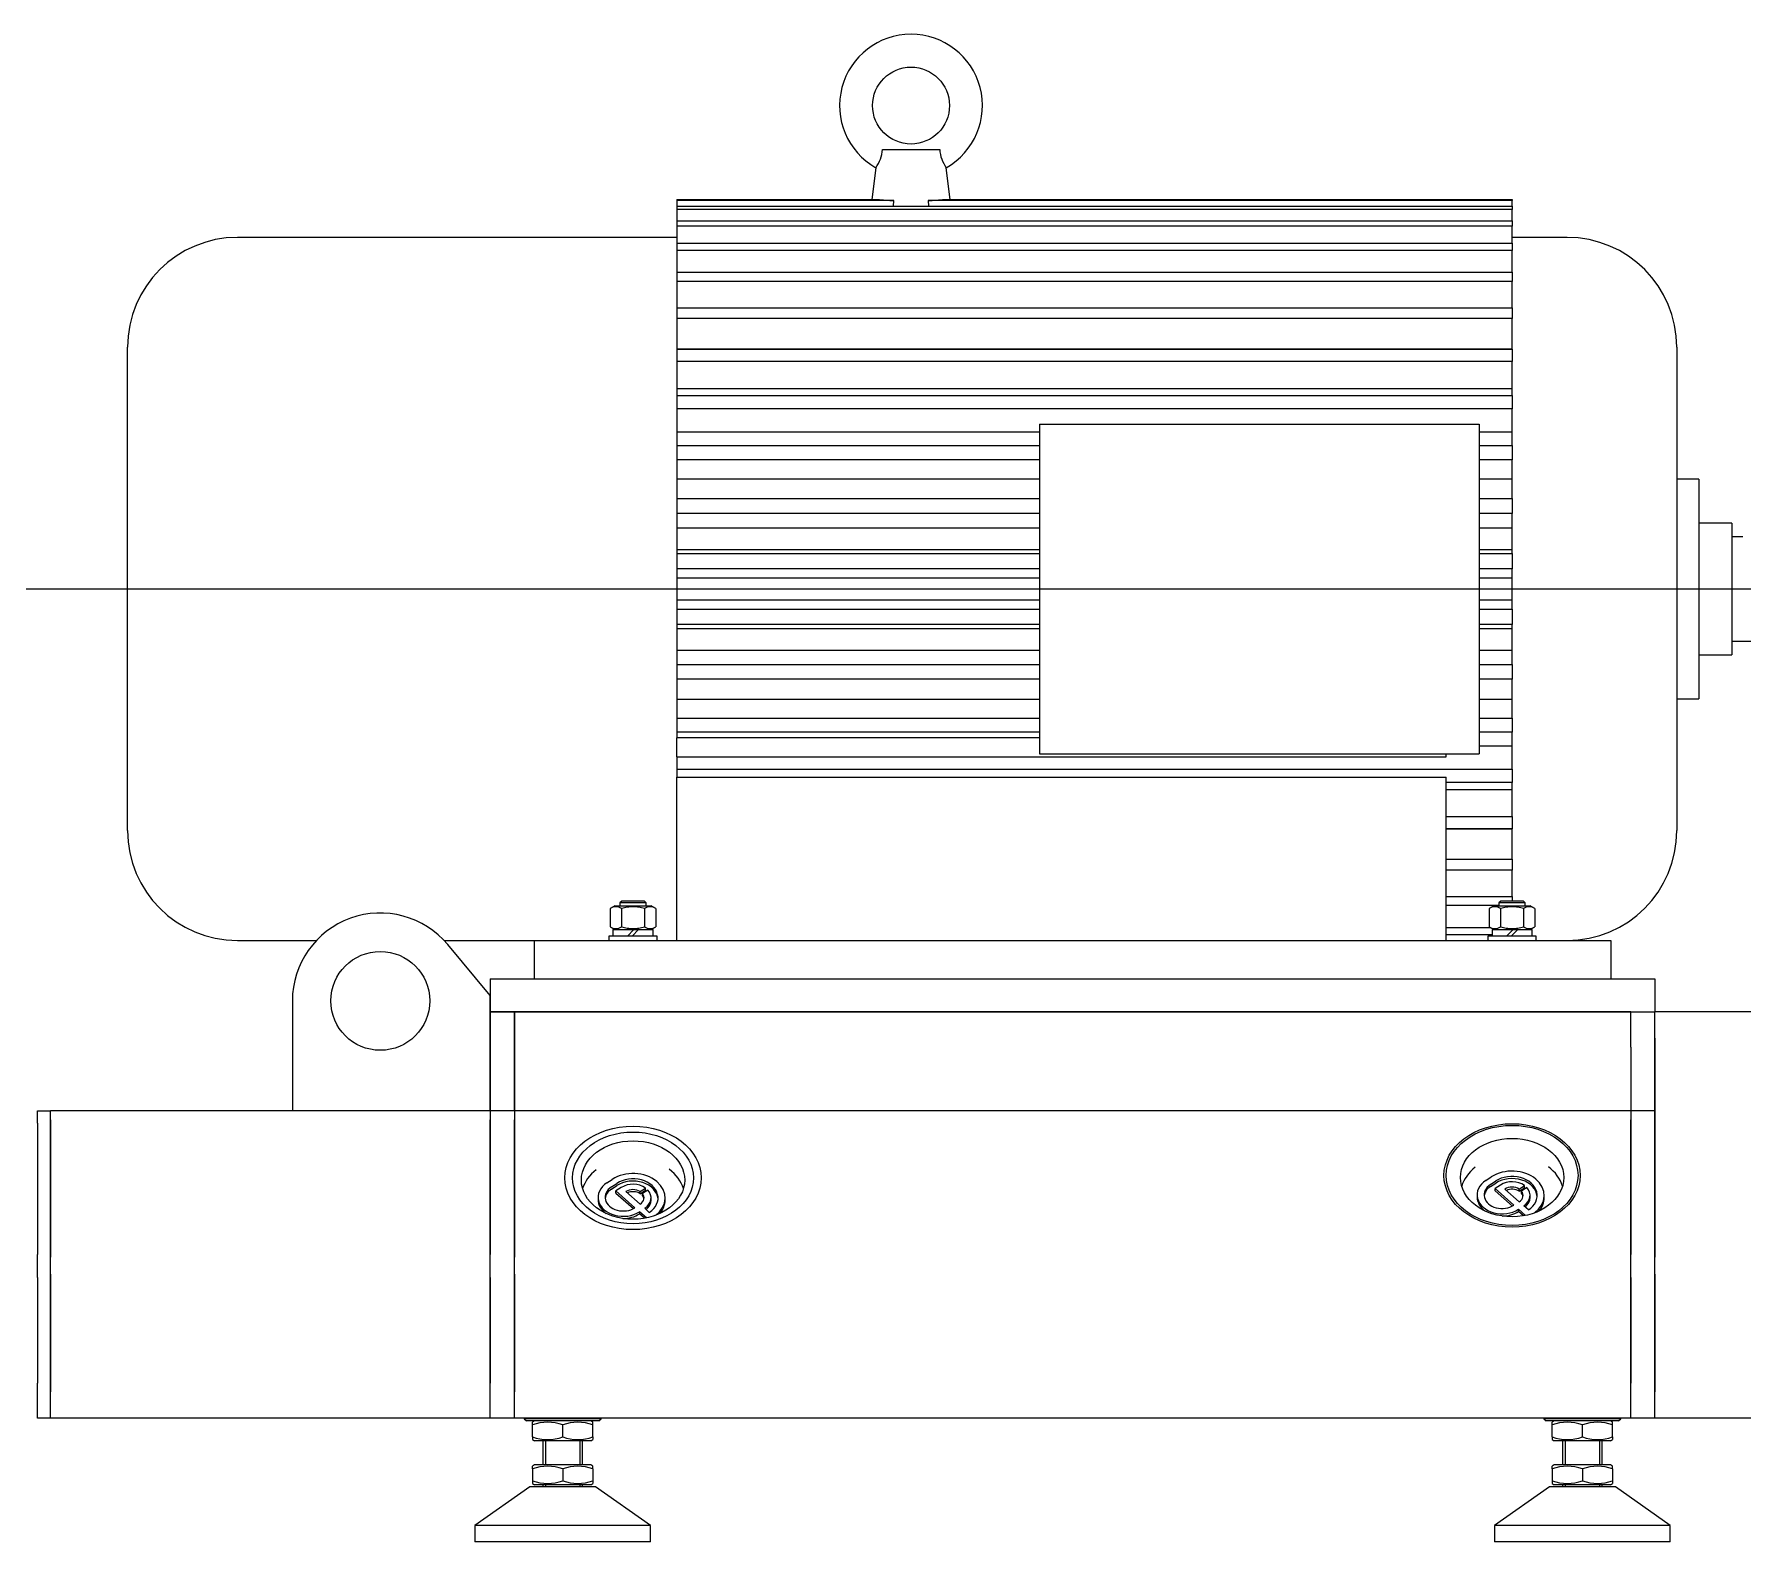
# Model space of a CAD drawing. Extents: x -681219 to -550379, y -242630 to -158199.
# Drawn here: x -627485 to -625469, y -179566 to -177787 of the extents above; entities that cross this region are included whole.
import ezdxf
from ezdxf.lldxf.tags import DXFTag

# ---------------------------------------------------------------- set-up
doc = ezdxf.new("R2010")
doc.units = 0
doc.header["$LTSCALE"] = 1000
for name, color, linetype in [('$TD_AUDIT_GENERATED_(17ED)', 7, 'CONTINUOUS'), ('24_GB93', 7, 'CONTINUOUS'), ('24_GB97.1', 7, 'CONTINUOUS'), ('DV1_默认层', 7, 'CONTINUOUS'), ('M24_GB6170', 7, 'CONTINUOUS'), ('M24×100_GB5782', 7, 'CONTINUOUS'), ('M36_GB6172.1', 7, 'CONTINUOUS'), ('MY150_0502', 7, 'CONTINUOUS'), ('MY150_0503', 7, 'CONTINUOUS'), ('MY150_050401', 7, 'CONTINUOUS'), ('SSJP146_0501', 7, 'CONTINUOUS'), ('Y355L-4-315', 7, 'CONTINUOUS'), ('后端底座侧板2', 7, 'CONTINUOUS'), ('后端底座外壳', 7, 'CONTINUOUS'), ('后端底座外壳2', 7, 'CONTINUOUS'), ('后端底座端板', 7, 'CONTINUOUS'), ('后端底座端板2', 7, 'CONTINUOUS'), ('后端底座端板3', 7, 'CONTINUOUS'), ('电机支撑顶板', 7, 'CONTINUOUS')]:
    doc.layers.add(name, color=color, linetype=linetype)
tags = doc.linetypes.add('CENTER2', pattern=[28.575, 19.05, -3.175, 3.175, -3.175]).pattern_tags.tags
tags[10:11] = [DXFTag(74, 4), DXFTag(75, 0), DXFTag(340, '0'), DXFTag(46, 0.0), DXFTag(50, 0.0), DXFTag(44, 0.0), DXFTag(45, 0.0)]
tags[8:9] = [DXFTag(74, 4), DXFTag(75, 0), DXFTag(340, '0'), DXFTag(46, 0.0), DXFTag(50, 0.0), DXFTag(44, 0.0), DXFTag(45, 0.0)]
tags[6:7] = [DXFTag(74, 4), DXFTag(75, 0), DXFTag(340, '0'), DXFTag(46, 0.0), DXFTag(50, 0.0), DXFTag(44, 0.0), DXFTag(45, 0.0)]
tags[4:5] = [DXFTag(74, 4), DXFTag(75, 0), DXFTag(340, '0'), DXFTag(46, 0.0), DXFTag(50, 0.0), DXFTag(44, 0.0), DXFTag(45, 0.0)]

msp = doc.modelspace()

# ---------------------------------------------------------------- linework, layer by layer
at = {"layer": '$TD_AUDIT_GENERATED_(17ED)', "color": 7, "linetype": 'Continuous'}
for p, q in [((-626900.1945, -179501.3251), (-626964.9945, -179546.6851)), ((-626822.4345, -179501.3251), (-626900.1945, -179501.3251)), ((-626757.6345, -179546.6851), (-626822.4345, -179501.3251)), ((-625697.5065, -179501.3251), (-625762.3065, -179546.6851)), ((-625619.7465, -179501.3251), (-625697.5065, -179501.3251)), ((-625554.9465, -179546.6851), (-625619.7465, -179501.3251)), ((-626757.6345, -179546.6851), (-626964.9945, -179546.6851)), ((-626964.9945, -179546.6851), (-626964.9945, -179566.1251)), ((-626757.6345, -179566.1251), (-626757.6345, -179546.6851)), ((-625554.9465, -179546.6851), (-625762.3065, -179546.6851)), ((-625762.3065, -179546.6851), (-625762.3065, -179566.1251)), ((-625554.9465, -179566.1251), (-625554.9465, -179546.6851)), ((-626757.6345, -179566.1251), (-626964.9945, -179566.1251)), ((-625554.9465, -179566.1251), (-625762.3065, -179566.1251))]:
    msp.add_line(p, q, dxfattribs=at)
at = {"layer": '24_GB93', "color": 7, "linetype": 'Continuous'}
for p, q in [((-626802.0225, -178843.6964), (-626777.2317, -178843.6964)), ((-626802.0225, -178843.6964), (-626802.0225, -178851.4724)), ((-626785.0077, -178851.4724), (-626777.2317, -178843.6964)), ((-626771.7332, -178843.6964), (-626779.5092, -178851.4724)), ((-626771.7332, -178843.6964), (-626754.7185, -178843.6964)), ((-626754.7185, -178851.4724), (-626754.7185, -178843.6964)), ((-625765.2225, -178843.6964), (-625740.4317, -178843.6964)), ((-625765.2225, -178843.6964), (-625765.2225, -178851.4724)), ((-625748.2077, -178851.4724), (-625740.4317, -178843.6964)), ((-625734.9332, -178843.6964), (-625742.7092, -178851.4724)), ((-625734.9332, -178843.6964), (-625717.9185, -178843.6964)), ((-625717.9185, -178851.4724), (-625717.9185, -178843.6964))]:
    msp.add_line(p, q, dxfattribs=at)
at = {"layer": '24_GB97.1', "color": 7, "linetype": 'Continuous'}
for p, q in [((-626749.8585, -178851.4724), (-626806.8825, -178851.4724)), ((-626806.8825, -178851.4724), (-626806.8825, -178856.6564)), ((-626749.8585, -178856.6564), (-626749.8585, -178851.4724)), ((-625713.0585, -178851.4724), (-625770.0825, -178851.4724)), ((-625770.0825, -178851.4724), (-625770.0825, -178856.6564)), ((-625713.0585, -178856.6564), (-625713.0585, -178851.4724))]:
    msp.add_line(p, q, dxfattribs=at)
at = {"layer": 'DV1_默认层', "color": 7, "linetype": 'CENTER2', "ltscale": 30}
msp.add_line((-627704.4361, -178441.9364), (-624737.3228, -178441.9364), dxfattribs=at)
at = {"layer": 'M24_GB6170', "color": 7, "linetype": 'Continuous'}
for p, q in [((-626799.8841, -178815.8324), (-626805.3081, -178818.9641)), ((-626805.3081, -178818.9641), (-626805.3081, -178840.5648)), ((-626799.8841, -178815.8324), (-626756.8569, -178815.8324)), ((-626791.8393, -178818.9637), (-626791.8393, -178840.5651)), ((-626764.9017, -178818.9637), (-626764.9017, -178840.5651)), ((-626751.4328, -178818.9641), (-626756.8569, -178815.8324)), ((-626751.4328, -178818.9641), (-626751.4328, -178840.5648)), ((-625763.0841, -178815.8324), (-625768.5081, -178818.9641)), ((-625768.5081, -178818.9641), (-625768.5081, -178840.5648)), ((-625763.0841, -178815.8324), (-625720.0569, -178815.8324)), ((-625755.0393, -178818.9637), (-625755.0393, -178840.5651)), ((-625728.1017, -178818.9637), (-625728.1017, -178840.5651)), ((-625714.6328, -178818.9641), (-625720.0569, -178815.8324)), ((-625714.6328, -178818.9641), (-625714.6328, -178840.5648)), ((-626805.3081, -178840.5648), (-626799.8841, -178843.6964)), ((-626777.2317, -178843.6964), (-626771.7332, -178843.6964)), ((-626756.8569, -178843.6964), (-626751.4328, -178840.5648)), ((-625768.5081, -178840.5648), (-625763.0841, -178843.6964)), ((-625740.4317, -178843.6964), (-625734.9332, -178843.6964)), ((-625720.0569, -178843.6964), (-625714.6328, -178840.5648))]:
    msp.add_line(p, q, dxfattribs=at)
for centre, radius, start, end in [((-626798.5735, -178828.91), 12.0116, 55.8999592, 124.102952), ((-626758.1675, -178828.91), 12.0115, 55.8968712, 124.1002177), ((-625761.7735, -178828.91), 12.0116, 55.8999592, 124.102952), ((-625721.3675, -178828.91), 12.0115, 55.8968712, 124.1002177), ((-626798.5735, -178830.6189), 12.0115, 235.8968712, 304.1002177), ((-626758.1675, -178830.6188), 12.0116, 235.8999592, 304.102952), ((-625761.7735, -178830.6189), 12.0115, 235.8968712, 304.1002177), ((-625721.3675, -178830.6188), 12.0116, 235.8999592, 304.102952)]:
    msp.add_arc(centre, radius, start, end, dxfattribs=at)
for points, knots in [([(-626764.9017, -178818.9637), (-626767.0788, -178818.3352), (-626769.2846, -178817.8117), (-626772.6584, -178817.2639), (-626773.7966, -178817.1208), (-626776.0868, -178816.9286), (-626777.2285, -178816.8801), (-626780.6428, -178816.8798), (-626782.9048, -178817.0753), (-626786.2794, -178817.6193), (-626787.4024, -178817.8421), (-626789.6385, -178818.3572), (-626790.7439, -178818.6475), (-626791.8393, -178818.9637)], [0, 0, 0, 0, 0.25, 0.25, 0.375, 0.375, 0.5, 0.5, 0.75, 0.75, 0.875, 0.875, 1, 1, 1, 1]), ([(-625728.1017, -178818.9637), (-625730.2788, -178818.3352), (-625732.4846, -178817.8117), (-625735.8584, -178817.2639), (-625736.9966, -178817.1208), (-625739.2868, -178816.9286), (-625740.4285, -178816.8801), (-625743.8428, -178816.8798), (-625746.1048, -178817.0753), (-625749.4794, -178817.6193), (-625750.6024, -178817.8421), (-625752.8385, -178818.3572), (-625753.9439, -178818.6475), (-625755.0393, -178818.9637)], [0, 0, 0, 0, 0.25, 0.25, 0.375, 0.375, 0.5, 0.5, 0.75, 0.75, 0.875, 0.875, 1, 1, 1, 1]), ([(-626791.8393, -178840.5651), (-626790.7439, -178840.8813), (-626789.6385, -178841.1716), (-626787.4024, -178841.6867), (-626786.2794, -178841.9095), (-626782.9048, -178842.4536), (-626780.6428, -178842.6491), (-626777.2285, -178842.6487), (-626776.0868, -178842.6003), (-626773.7966, -178842.408), (-626772.6584, -178842.265), (-626769.2846, -178841.7171), (-626767.0788, -178841.1936), (-626764.9017, -178840.5651)], [0, 0, 0, 0, 0.125, 0.125, 0.25, 0.25, 0.5, 0.5, 0.625, 0.625, 0.75, 0.75, 1, 1, 1, 1]), ([(-625755.0393, -178840.5651), (-625753.9439, -178840.8813), (-625752.8385, -178841.1716), (-625750.6024, -178841.6867), (-625749.4794, -178841.9095), (-625746.1048, -178842.4536), (-625743.8428, -178842.6491), (-625740.4285, -178842.6487), (-625739.2868, -178842.6003), (-625736.9966, -178842.408), (-625735.8584, -178842.265), (-625732.4846, -178841.7171), (-625730.2788, -178841.1936), (-625728.1017, -178840.5651)], [0, 0, 0, 0, 0.125, 0.125, 0.25, 0.25, 0.5, 0.5, 0.625, 0.625, 0.75, 0.75, 1, 1, 1, 1])]:
    msp.add_open_spline(points, degree=3, knots=knots, dxfattribs=at)
at = {"layer": 'M24×100_GB5782', "color": 7, "linetype": 'Continuous'}
for p, q in [((-626791.7452, -178810.2596), (-626793.9225, -178812.4369)), ((-626762.8185, -178812.4369), (-626793.9225, -178812.4369)), ((-626793.9225, -178812.4369), (-626793.9225, -178815.8324)), ((-626764.9958, -178810.2596), (-626791.7452, -178810.2596)), ((-626762.8185, -178812.4369), (-626764.9958, -178810.2596)), ((-626762.8185, -178815.8324), (-626762.8185, -178812.4369)), ((-625754.9452, -178810.2596), (-625757.1225, -178812.4369)), ((-625726.0185, -178812.4369), (-625757.1225, -178812.4369)), ((-625757.1225, -178812.4369), (-625757.1225, -178815.8324)), ((-625728.1958, -178810.2596), (-625754.9452, -178810.2596)), ((-625726.0185, -178812.4369), (-625728.1958, -178810.2596)), ((-625726.0185, -178815.8324), (-625726.0185, -178812.4369))]:
    msp.add_line(p, q, dxfattribs=at)
at = {"layer": 'M36_GB6172.1', "color": 7, "linetype": 'Continuous'}
for p, q in [((-626894.4273, -179423.5651), (-626896.9545, -179425.0242)), ((-626896.9545, -179428.2077), (-626896.9545, -179425.0242)), ((-626896.9545, -179442.2504), (-626896.9545, -179428.2077)), ((-626861.3145, -179442.2499), (-626861.3145, -179428.2082)), ((-626825.6745, -179425.0242), (-626828.2017, -179423.5651)), ((-626825.6745, -179428.2077), (-626825.6745, -179425.0242)), ((-626825.6745, -179442.2504), (-626825.6745, -179428.2077)), ((-625691.7393, -179423.5651), (-625694.2665, -179425.0242)), ((-625694.2665, -179428.2077), (-625694.2665, -179425.0242)), ((-625694.2665, -179442.2504), (-625694.2665, -179428.2077)), ((-625658.6265, -179442.2499), (-625658.6265, -179428.2082)), ((-625622.9865, -179425.0242), (-625625.5137, -179423.5651)), ((-625622.9865, -179428.2077), (-625622.9865, -179425.0242)), ((-625622.9865, -179442.2504), (-625622.9865, -179428.2077)), ((-626896.9545, -179442.2504), (-626896.9545, -179445.4339)), ((-626896.9545, -179445.4339), (-626894.4273, -179446.8931)), ((-626828.2017, -179446.8931), (-626894.4273, -179446.8931)), ((-626828.2017, -179446.8931), (-626825.6745, -179445.4339)), ((-626825.6745, -179442.2504), (-626825.6745, -179445.4339)), ((-625694.2665, -179442.2504), (-625694.2665, -179445.4339)), ((-625694.2665, -179445.4339), (-625691.7393, -179446.8931)), ((-625625.5137, -179446.8931), (-625691.7393, -179446.8931)), ((-625625.5137, -179446.8931), (-625622.9865, -179445.4339)), ((-625622.9865, -179442.2504), (-625622.9865, -179445.4339)), ((-626894.4273, -179475.4051), (-626896.9545, -179476.8642)), ((-626896.9545, -179480.0477), (-626896.9545, -179476.8642)), ((-626896.9545, -179480.0477), (-626896.9545, -179494.0904)), ((-626828.2017, -179475.4051), (-626894.4273, -179475.4051)), ((-626861.3145, -179480.0482), (-626861.3145, -179494.0899)), ((-626825.6745, -179476.8642), (-626828.2017, -179475.4051)), ((-626825.6745, -179480.0477), (-626825.6745, -179476.8642)), ((-626825.6745, -179480.0477), (-626825.6745, -179494.0904)), ((-625691.7393, -179475.4051), (-625694.2665, -179476.8642)), ((-625694.2665, -179480.0477), (-625694.2665, -179476.8642)), ((-625694.2665, -179480.0477), (-625694.2665, -179494.0904)), ((-625625.5137, -179475.4051), (-625691.7393, -179475.4051)), ((-625658.6265, -179480.0482), (-625658.6265, -179494.0899)), ((-625622.9865, -179476.8642), (-625625.5137, -179475.4051)), ((-625622.9865, -179480.0477), (-625622.9865, -179476.8642)), ((-625622.9865, -179480.0477), (-625622.9865, -179494.0904)), ((-626896.9545, -179494.0904), (-626896.9545, -179497.2739)), ((-626896.9545, -179497.2739), (-626894.4273, -179498.7331)), ((-626828.2017, -179498.7331), (-626894.4273, -179498.7331)), ((-626828.2017, -179498.7331), (-626825.6745, -179497.2739)), ((-626825.6745, -179494.0904), (-626825.6745, -179497.2739)), ((-625694.2665, -179494.0904), (-625694.2665, -179497.2739)), ((-625694.2665, -179497.2739), (-625691.7393, -179498.7331)), ((-625625.5137, -179498.7331), (-625691.7393, -179498.7331)), ((-625625.5137, -179498.7331), (-625622.9865, -179497.2739)), ((-625622.9865, -179494.0904), (-625622.9865, -179497.2739))]:
    msp.add_line(p, q, dxfattribs=at)
for centre, radius, start, end in [((-626879.1352, -179476.7914), 51.7485, 69.8565414, 110.1417778), ((-626843.4938, -179476.7916), 51.7486, 69.8582937, 110.1433871), ((-625676.4472, -179476.7914), 51.7485, 69.8565414, 110.1417778), ((-625640.8058, -179476.7916), 51.7486, 69.8582937, 110.1433871), ((-626879.1352, -179393.6665), 51.7486, 249.8582937, 290.1433871), ((-626843.4938, -179393.6667), 51.7485, 249.8565414, 290.1417778), ((-625676.4472, -179393.6665), 51.7486, 249.8582937, 290.1433871), ((-625640.8058, -179393.6667), 51.7485, 249.8565414, 290.1417778), ((-626879.1352, -179528.6314), 51.7485, 69.8565414, 110.1417778), ((-626843.4938, -179528.6316), 51.7486, 69.8582937, 110.1433871), ((-625676.4472, -179528.6314), 51.7485, 69.8565414, 110.1417778), ((-625640.8058, -179528.6316), 51.7486, 69.8582937, 110.1433871), ((-626879.1352, -179445.5065), 51.7486, 249.8582937, 290.1433871), ((-626843.4938, -179445.5067), 51.7485, 249.8565414, 290.1417778), ((-625676.4472, -179445.5065), 51.7486, 249.8582937, 290.1433871), ((-625640.8058, -179445.5067), 51.7485, 249.8565414, 290.1417778)]:
    msp.add_arc(centre, radius, start, end, dxfattribs=at)
at = {"layer": 'MY150_0502', "color": 7, "linetype": 'Continuous'}
for p, q in [((-626946.8505, -178921.4564), (-626996.8267, -178861.5316)), ((-627180.1305, -178927.9364), (-627180.1305, -179057.5364)), ((-626946.8505, -179057.5364), (-626946.8505, -178921.4564))]:
    msp.add_line(p, q, dxfattribs=at)
msp.add_circle((-627076.4505, -178927.9364), 58.32, dxfattribs=at)
msp.add_arc((-627076.4505, -178927.9364), 103.68, 39.8275117, 180, dxfattribs=at)
at = {"layer": 'MY150_0503', "color": 7, "linetype": 'Continuous'}
for p, q in [((-626906.6745, -179420.4164), (-626906.6745, -179420.9731)), ((-626815.9545, -179420.9731), (-626906.6745, -179420.9731)), ((-626906.6745, -179420.9731), (-626904.0825, -179423.5651)), ((-626818.5465, -179423.5651), (-626904.0825, -179423.5651)), ((-626818.5465, -179423.5651), (-626815.9545, -179420.9731)), ((-626815.9545, -179420.9731), (-626815.9545, -179420.4164)), ((-625703.9865, -179420.4164), (-625703.9865, -179420.9731)), ((-625613.2665, -179420.9731), (-625703.9865, -179420.9731)), ((-625703.9865, -179420.9731), (-625701.3945, -179423.5651)), ((-625615.8585, -179423.5651), (-625701.3945, -179423.5651)), ((-625615.8585, -179423.5651), (-625613.2665, -179420.9731)), ((-625613.2665, -179420.9731), (-625613.2665, -179420.4164))]:
    msp.add_line(p, q, dxfattribs=at)
at = {"layer": 'MY150_050401', "color": 7, "linetype": 'Continuous'}
for p, q in [((-626884.6425, -179446.8931), (-626884.6425, -179475.4051)), ((-626881.4627, -179446.8931), (-626881.4627, -179475.4051)), ((-626841.1662, -179446.8931), (-626841.1662, -179475.4051)), ((-626837.9865, -179475.4051), (-626837.9865, -179446.8931)), ((-625681.9545, -179446.8931), (-625681.9545, -179475.4051)), ((-625678.7747, -179446.8931), (-625678.7747, -179475.4051)), ((-625638.4782, -179446.8931), (-625638.4782, -179475.4051)), ((-625635.2985, -179475.4051), (-625635.2985, -179446.8931)), ((-626884.6425, -179498.7331), (-626884.6425, -179501.3251)), ((-626881.4627, -179498.7331), (-626881.4627, -179501.3251)), ((-626841.1662, -179498.7331), (-626841.1662, -179501.3251)), ((-626837.9865, -179501.3251), (-626837.9865, -179498.7331)), ((-625681.9545, -179498.7331), (-625681.9545, -179501.3251)), ((-625678.7747, -179498.7331), (-625678.7747, -179501.3251)), ((-625638.4782, -179498.7331), (-625638.4782, -179501.3251)), ((-625635.2985, -179501.3251), (-625635.2985, -179498.7331))]:
    msp.add_line(p, q, dxfattribs=at)
at = {"layer": 'SSJP146_0501', "color": 7, "linetype": 'Continuous'}
for p, q in [((-625772.4961, -179139.7475), (-625766.1985, -179135.649)), ((-626809.2961, -179142.6595), (-626802.9985, -179138.5611)), ((-626803.8982, -179147.441), (-626797.6006, -179143.3426)), ((-626803.8982, -179149.9712), (-626797.6006, -179145.8728)), ((-626792.2027, -179148.124), (-626798.5002, -179152.2224)), ((-626798.5002, -179152.2224), (-626776.2338, -179171.946)), ((-626798.5002, -179154.7527), (-626798.5002, -179152.2224)), ((-626798.5002, -179154.7527), (-626777.9527, -179172.9537)), ((-626769.9362, -179167.8476), (-626786.8047, -179152.9055)), ((-626770.0068, -179152.8599), (-626763.6594, -179148.7291)), ((-626770.0068, -179155.3902), (-626763.6594, -179151.2594)), ((-626770.0068, -179155.3902), (-626770.0068, -179152.8599)), ((-626760.9604, -179151.1199), (-626767.3078, -179155.2507)), ((-626767.3078, -179157.7809), (-626767.3078, -179155.2507)), ((-626763.6594, -179151.2594), (-626763.6594, -179148.7291)), ((-625782.8148, -179156.7815), (-625782.8148, -179159.3117)), ((-625767.0982, -179144.5289), (-625760.8006, -179140.4305)), ((-625767.0982, -179147.0592), (-625760.8006, -179142.9608)), ((-625755.4027, -179145.212), (-625761.7002, -179149.3104)), ((-625761.7002, -179149.3104), (-625739.4338, -179169.034)), ((-625761.7002, -179151.8407), (-625761.7002, -179149.3104)), ((-625761.7002, -179151.8407), (-625741.1527, -179170.0417)), ((-625733.1362, -179164.9356), (-625750.0047, -179149.9935)), ((-625733.2068, -179149.9479), (-625726.8594, -179145.8171)), ((-625733.2068, -179152.4782), (-625726.8594, -179148.3474)), ((-625733.2068, -179152.4782), (-625733.2068, -179149.9479)), ((-625724.1604, -179148.2078), (-625730.5078, -179152.3386)), ((-625730.5078, -179154.8689), (-625730.5078, -179152.3386)), ((-625726.8594, -179148.3474), (-625726.8594, -179145.8171)), ((-625720.3161, -179159.9948), (-625720.3161, -179157.4645)), ((-625703.7273, -179159.9948), (-625703.7273, -179157.4645)), ((-626819.6148, -179159.6935), (-626819.6148, -179162.2238)), ((-626762.656, -179183.9732), (-626770.8359, -179176.7275)), ((-626770.8359, -179176.7275), (-626770.8359, -179179.2578)), ((-626759.1404, -179177.4106), (-626764.5383, -179172.6291)), ((-626757.1161, -179162.9068), (-626757.1161, -179160.3766)), ((-626740.5273, -179162.9068), (-626740.5273, -179160.3766)), ((-625725.856, -179181.0612), (-625734.0359, -179173.8155)), ((-625734.0359, -179173.8155), (-625734.0359, -179176.3458)), ((-625728.2155, -179181.5015), (-625734.0359, -179176.3458)), ((-625722.3404, -179174.4985), (-625727.7383, -179169.7171)), ((-626765.0155, -179184.4135), (-626770.8359, -179179.2578))]:
    msp.add_line(p, q, dxfattribs=at)
for centre, major_axis in [((-626778.3705, -179136.7606), (80.352, 0)), ((-625741.5705, -179133.8486), (80.352, 0)), ((-626778.3705, -179139.2909), (60.912, 0)), ((-625741.5705, -179136.3789), (60.912, 0))]:
    msp.add_ellipse(centre, major_axis=major_axis, ratio=0.759256602, dxfattribs=at)
for centre, major_axis, start_param, end_param in [((-626778.3705, -179159.5331), (60.912, 0), 2.367271111, 2.920962049), ((-626778.3705, -179160.3766), (-37.8432, 0), 2.342215901, 5.421015253), ((-626778.3705, -179160.3766), (-29.5488, 0), 2.279422599, 5.421015253), ((-626778.3705, -179159.5331), (60.912, 0), 0.220630604, 0.791942455), ((-625741.5705, -179156.6211), (60.912, 0), 2.367271111, 2.920962049), ((-625741.5705, -179157.4645), (-37.8432, 0), 2.34221588, 5.421015253), ((-625741.5705, -179157.4645), (-29.5488, 0), 2.279422599, 5.421015253), ((-625741.5705, -179159.9948), (-29.5488, 0), 3.198013564, 5.421015253), ((-625741.5705, -179156.6211), (60.912, 0), 0.220630604, 0.791942455), ((-626790.066, -179159.6935), (29.5488, 0), 2.279422599, 5.421015253), ((-626790.066, -179159.6935), (21.2544, 0), 2.279422599, 5.421015253), ((-626790.066, -179162.2238), (21.2544, 0), 2.279422599, 3.063114913), ((-626778.3705, -179162.9068), (-29.5488, 0), 3.198013561, 5.421015253), ((-626778.3705, -179160.3766), (21.2544, 0), 0.806342681, 2.279422599), ((-626778.3705, -179160.3766), (-12.96, 0), 4.010909579, 5.421015253), ((-626778.3705, -179162.9068), (-12.96, 0), 4.010909579, 5.252877805), ((-626778.3705, -179160.3766), (-12.96, 0), 2.279422599, 3.689528273), ((-626778.3705, -179162.9068), (-12.96, 0), 3.270520971, 3.689528273), ((-626778.3705, -179160.3766), (-21.2544, 0), 2.279422599, 3.752502517), ((-625753.266, -179156.7815), (29.5488, 0), 2.279422599, 5.421015253), ((-625753.266, -179156.7815), (21.2544, 0), 2.279422599, 5.421015253), ((-625753.266, -179159.3117), (21.2544, 0), 2.279422599, 3.063114912), ((-625741.5705, -179157.4645), (21.2544, 0), 0.806342681, 2.279422599), ((-625741.5705, -179157.4645), (-12.96, 0), 4.010909579, 5.421015253), ((-625741.5705, -179159.9948), (-12.96, 0), 4.010909579, 5.252877805), ((-625741.5705, -179157.4645), (-12.96, 0), 2.279422599, 3.689528273), ((-625741.5705, -179159.9948), (-12.96, 0), 3.270520971, 3.689528273), ((-625741.5705, -179157.4645), (-21.2544, 0), 2.279422599, 3.752502517), ((-626790.066, -179162.2238), (29.5488, 0), 3.141592654, 3.977956424), ((-626778.3705, -179162.9068), (-21.2544, 0), 2.381640972, 3.141592654), ((-626778.3705, -179162.9068), (-37.8432, 0), 2.551107979, 3.141592654), ((-625753.266, -179159.3117), (29.5488, 0), 3.141592654, 3.977956277), ((-625753.266, -179159.3117), (29.5488, 0), 4.707952995, 5.421015253), ((-625741.5705, -179159.9948), (-21.2544, 0), 2.381640972, 3.141592654), ((-625741.5705, -179159.9948), (-37.8432, 0), 2.551107975, 3.141592654), ((-626790.066, -179162.2238), (29.5488, 0), 4.707952847, 5.421015253)]:
    msp.add_ellipse(centre, major_axis=major_axis, ratio=0.759256602, start_param=start_param, end_param=end_param, dxfattribs=at)
at = {"layer": 'Y355L-4-315', "color": 7, "linetype": 'Continuous'}
for p, q in [((-626484.2796, -177923.5364), (-626416.6854, -177923.5364)), ((-626492.0418, -177944.9712), (-626496.7298, -177982.4747)), ((-626404.2352, -177982.4747), (-626408.9231, -177944.9712)), ((-626726.5305, -177982.4747), (-626726.5305, -177983.7581)), ((-626726.5305, -177982.4747), (-626490.1098, -177982.4747)), ((-626726.5305, -177983.7581), (-626726.5305, -177990.5445)), ((-626470.6678, -177983.7581), (-626726.5305, -177983.7581)), ((-626471.068, -177990.5445), (-626470.6678, -177983.7581)), ((-625741.5705, -177983.7581), (-626430.2971, -177983.7581)), ((-626430.2971, -177983.7581), (-626429.897, -177990.5445)), ((-626410.8552, -177982.4747), (-625741.5705, -177982.4747)), ((-625741.5705, -177982.4747), (-625741.5705, -177983.7581)), ((-625741.5705, -177990.5445), (-625741.5705, -177983.7581)), ((-626726.5305, -177990.5445), (-626726.5305, -177994.3687)), ((-626726.5305, -177990.5445), (-625741.5705, -177990.5445)), ((-626726.5305, -177994.3687), (-626726.5305, -178007.8034)), ((-625741.5705, -177994.3687), (-626726.5305, -177994.3687)), ((-626726.5305, -178007.8034), (-626726.5305, -178014.0905)), ((-626726.5305, -178007.8034), (-625741.5705, -178007.8034)), ((-625741.5705, -177990.5445), (-625741.5705, -177994.3687)), ((-625741.5705, -178007.8034), (-625741.5705, -177994.3687)), ((-625741.5705, -178007.8034), (-625741.5705, -178014.0905)), ((-626726.5305, -178027.2164), (-627244.9305, -178027.2164)), ((-626726.5305, -178014.0905), (-626726.5305, -178033.9)), ((-625741.5705, -178014.0905), (-626726.5305, -178014.0905)), ((-625741.5705, -178033.9), (-625741.5705, -178014.0905)), ((-625676.7705, -178027.2164), (-625741.5705, -178027.2164)), ((-626726.5305, -178033.9), (-626726.5305, -178042.5221)), ((-626726.5305, -178033.9), (-625741.5705, -178033.9)), ((-626726.5305, -178042.5221), (-626726.5305, -178068.3031)), ((-625741.5705, -178042.5221), (-626726.5305, -178042.5221)), ((-625741.5705, -178033.9), (-625741.5705, -178042.5221)), ((-625741.5705, -178068.3031), (-625741.5705, -178042.5221)), ((-626726.5305, -178068.3031), (-626726.5305, -178079.0845)), ((-626726.5305, -178068.3031), (-625741.5705, -178068.3031)), ((-625741.5705, -178068.3031), (-625741.5705, -178079.0845)), ((-626726.5305, -178079.0845), (-626726.5305, -178110.3122)), ((-625741.5705, -178079.0845), (-626726.5305, -178079.0845)), ((-625741.5705, -178110.3122), (-625741.5705, -178079.0845)), ((-626726.5305, -178110.3122), (-626726.5305, -178123.0336)), ((-626726.5305, -178110.3122), (-625741.5705, -178110.3122)), ((-625741.5705, -178110.3122), (-625741.5705, -178123.0336)), ((-626726.5305, -178123.0336), (-626726.5305, -178158.8607)), ((-625741.5705, -178123.0336), (-626726.5305, -178123.0336)), ((-625741.5705, -178158.8607), (-625741.5705, -178123.0336)), ((-627374.5305, -178727.0564), (-627374.5305, -178156.8164)), ((-626726.5305, -178158.8607), (-626726.5305, -178159.0723)), ((-626726.5305, -178158.8607), (-625741.5705, -178158.8607)), ((-626726.5305, -178159.0723), (-626726.5305, -178173.4746)), ((-626726.5305, -178159.0723), (-625741.5705, -178159.0723)), ((-625741.5705, -178159.0723), (-625741.5705, -178158.8607)), ((-625741.5705, -178159.0723), (-625741.5705, -178173.4746)), ((-625547.1705, -178156.8164), (-625547.1705, -178727.0564)), ((-626726.5305, -178173.4746), (-626726.5305, -178205.4179)), ((-625741.5705, -178173.4746), (-626726.5305, -178173.4746)), ((-625741.5705, -178205.4179), (-625741.5705, -178173.4746)), ((-626726.5305, -178205.4179), (-626726.5305, -178213.5907)), ((-626726.5305, -178205.4179), (-625741.5705, -178205.4179)), ((-625741.5705, -178213.5907), (-625741.5705, -178205.4179)), ((-626726.5305, -178213.5907), (-626726.5305, -178229.3807)), ((-626726.5305, -178213.5907), (-625741.5705, -178213.5907)), ((-626726.5305, -178229.3807), (-626726.5305, -178256.7899)), ((-625741.5705, -178229.3807), (-626726.5305, -178229.3807)), ((-625741.5705, -178213.5907), (-625741.5705, -178229.3807)), ((-625741.5705, -178256.7899), (-625741.5705, -178229.3807)), ((-626298.8505, -178247.5364), (-625780.4505, -178247.5364)), ((-626298.8505, -178247.5364), (-626298.8505, -178636.3364)), ((-625780.4505, -178247.5364), (-625780.4505, -178636.3364)), ((-626726.5305, -178256.7899), (-626726.5305, -178272.7575)), ((-626726.5305, -178256.7899), (-626298.8505, -178256.7899)), ((-625780.4505, -178256.7899), (-625741.5705, -178256.7899)), ((-625741.5705, -178272.7575), (-625741.5705, -178256.7899)), ((-626726.5305, -178272.7575), (-626726.5305, -178289.6139)), ((-626726.5305, -178272.7575), (-626298.8505, -178272.7575)), ((-626726.5305, -178289.6139), (-626726.5305, -178311.931)), ((-626298.8505, -178289.6139), (-626726.5305, -178289.6139)), ((-625780.4505, -178272.7575), (-625741.5705, -178272.7575)), ((-625741.5705, -178289.6139), (-625780.4505, -178289.6139)), ((-625741.5705, -178272.7575), (-625741.5705, -178289.6139)), ((-625741.5705, -178311.931), (-625741.5705, -178289.6139)), ((-626726.5305, -178311.931), (-626726.5305, -178335.3683)), ((-626726.5305, -178311.931), (-626298.8505, -178311.931)), ((-625780.4505, -178311.931), (-625741.5705, -178311.931)), ((-625741.5705, -178335.3683), (-625741.5705, -178311.931)), ((-625521.2505, -178312.3364), (-625547.1705, -178312.3364)), ((-625521.2505, -178312.3364), (-625521.2505, -178571.5364)), ((-626726.5305, -178335.3683), (-626726.5305, -178352.9479)), ((-626726.5305, -178335.3683), (-626298.8505, -178335.3683)), ((-625780.4505, -178335.3683), (-625741.5705, -178335.3683)), ((-625741.5705, -178335.3683), (-625741.5705, -178352.9479)), ((-626726.5305, -178352.9479), (-626726.5305, -178369.7186)), ((-626298.8505, -178352.9479), (-626726.5305, -178352.9479)), ((-626726.5305, -178369.7186), (-626726.5305, -178395.3748)), ((-626726.5305, -178369.7186), (-626298.8505, -178369.7186)), ((-625741.5705, -178352.9479), (-625780.4505, -178352.9479)), ((-625780.4505, -178369.7186), (-625741.5705, -178369.7186)), ((-625741.5705, -178369.7186), (-625741.5705, -178352.9479)), ((-625741.5705, -178395.3748), (-625741.5705, -178369.7186)), ((-625482.3705, -178364.1764), (-625521.2505, -178364.1764)), ((-625482.3705, -178364.1764), (-625482.3705, -178519.6964)), ((-625469.4105, -178380.3764), (-625482.3705, -178380.3764)), ((-626726.5305, -178395.3748), (-626726.5305, -178400.1485)), ((-626726.5305, -178395.3748), (-626298.8505, -178395.3748)), ((-626726.5305, -178400.1485), (-626726.5305, -178418.0934)), ((-626726.5305, -178400.1485), (-626298.8505, -178400.1485)), ((-625780.4505, -178395.3748), (-625741.5705, -178395.3748)), ((-625780.4505, -178400.1485), (-625741.5705, -178400.1485)), ((-625741.5705, -178400.1485), (-625741.5705, -178395.3748)), ((-625741.5705, -178400.1485), (-625741.5705, -178418.0934)), ((-626726.5305, -178418.0934), (-626726.5305, -178428.9764)), ((-626298.8505, -178418.0934), (-626726.5305, -178418.0934)), ((-626726.5305, -178428.9764), (-626726.5305, -178454.8964)), ((-626726.5305, -178428.9764), (-626298.8505, -178428.9764)), ((-625741.5705, -178418.0934), (-625780.4505, -178418.0934)), ((-625780.4505, -178428.9764), (-625741.5705, -178428.9764)), ((-625741.5705, -178428.9764), (-625741.5705, -178418.0934)), ((-625741.5705, -178454.8964), (-625741.5705, -178428.9764)), ((-626726.5305, -178454.8964), (-626726.5305, -178465.7794)), ((-626726.5305, -178454.8964), (-626298.8505, -178454.8964)), ((-626726.5305, -178465.7794), (-626726.5305, -178483.7243)), ((-626726.5305, -178465.7794), (-626298.8505, -178465.7794)), ((-625780.4505, -178454.8964), (-625741.5705, -178454.8964)), ((-625780.4505, -178465.7794), (-625741.5705, -178465.7794)), ((-625741.5705, -178465.7794), (-625741.5705, -178454.8964)), ((-625741.5705, -178465.7794), (-625741.5705, -178483.7243)), ((-626726.5305, -178483.7243), (-626726.5305, -178488.498)), ((-626298.8505, -178483.7243), (-626726.5305, -178483.7243)), ((-626726.5305, -178488.498), (-626726.5305, -178514.1542)), ((-626726.5305, -178488.498), (-626298.8505, -178488.498)), ((-625741.5705, -178483.7243), (-625780.4505, -178483.7243)), ((-625780.4505, -178488.498), (-625741.5705, -178488.498)), ((-625741.5705, -178488.498), (-625741.5705, -178483.7243)), ((-625741.5705, -178514.1542), (-625741.5705, -178488.498)), ((-625482.3705, -178503.4964), (-625440.2505, -178503.4964)), ((-626726.5305, -178514.1542), (-626726.5305, -178530.925)), ((-626726.5305, -178514.1542), (-626298.8505, -178514.1542)), ((-626726.5305, -178530.925), (-626726.5305, -178548.5045)), ((-626726.5305, -178530.925), (-626298.8505, -178530.925)), ((-625780.4505, -178514.1542), (-625741.5705, -178514.1542)), ((-625780.4505, -178530.925), (-625741.5705, -178530.925)), ((-625741.5705, -178530.925), (-625741.5705, -178514.1542)), ((-625741.5705, -178530.925), (-625741.5705, -178548.5045)), ((-625521.2505, -178519.6964), (-625482.3705, -178519.6964)), ((-626726.5305, -178548.5045), (-626726.5305, -178571.9418)), ((-626298.8505, -178548.5045), (-626726.5305, -178548.5045)), ((-625741.5705, -178548.5045), (-625780.4505, -178548.5045)), ((-625741.5705, -178571.9418), (-625741.5705, -178548.5045)), ((-626726.5305, -178571.9418), (-626726.5305, -178594.259)), ((-626726.5305, -178571.9418), (-626298.8505, -178571.9418)), ((-625780.4505, -178571.9418), (-625741.5705, -178571.9418)), ((-625741.5705, -178594.259), (-625741.5705, -178571.9418)), ((-625547.1705, -178571.5364), (-625521.2505, -178571.5364)), ((-626726.5305, -178594.259), (-626726.5305, -178611.1154)), ((-626726.5305, -178594.259), (-626298.8505, -178594.259)), ((-626726.5305, -178611.1154), (-626726.5305, -178617.7786)), ((-626298.8505, -178611.1154), (-626726.5305, -178611.1154)), ((-625780.4505, -178594.259), (-625741.5705, -178594.259)), ((-625741.5705, -178611.1154), (-625780.4505, -178611.1154)), ((-625741.5705, -178594.259), (-625741.5705, -178611.1154)), ((-625741.5705, -178627.0829), (-625741.5705, -178611.1154)), ((-626298.8505, -178617.7786), (-626726.5305, -178617.7786)), ((-626726.5305, -178640.1745), (-626726.5305, -178617.7786)), ((-625780.4505, -178627.0829), (-625741.5705, -178627.0829)), ((-625741.5705, -178654.4921), (-625741.5705, -178627.0829)), ((-626726.5305, -178640.1745), (-626726.5305, -178654.4921)), ((-626726.5305, -178640.1745), (-625819.3305, -178640.1745)), ((-626726.5305, -178654.4921), (-626726.5305, -178663.9136)), ((-626726.5305, -178654.4921), (-625741.5705, -178654.4921)), ((-626298.8505, -178636.3364), (-625780.4505, -178636.3364)), ((-625819.3305, -178640.1745), (-625819.3305, -178636.3364)), ((-625741.5705, -178654.4921), (-625741.5705, -178670.2822)), ((-626726.5305, -178663.9136), (-625819.3305, -178663.9136)), ((-626726.5305, -178856.6564), (-626726.5305, -178663.9136)), ((-625819.3305, -178856.6564), (-625819.3305, -178663.9136)), ((-625741.5705, -178670.2822), (-625819.3305, -178670.2822)), ((-625741.5705, -178678.455), (-625741.5705, -178670.2822)), ((-625819.3305, -178678.455), (-625741.5705, -178678.455)), ((-625741.5705, -178710.3982), (-625741.5705, -178678.455)), ((-625819.3305, -178710.3982), (-625741.5705, -178710.3982)), ((-625741.5705, -178710.3982), (-625741.5705, -178724.8005)), ((-625741.5705, -178724.8005), (-625819.3305, -178724.8005)), ((-625819.3305, -178725.0122), (-625741.5705, -178725.0122)), ((-625741.5705, -178725.0122), (-625741.5705, -178724.8005)), ((-625741.5705, -178760.8392), (-625741.5705, -178725.0122)), ((-625819.3305, -178760.8392), (-625741.5705, -178760.8392)), ((-625741.5705, -178773.5606), (-625819.3305, -178773.5606)), ((-625741.5705, -178760.8392), (-625741.5705, -178773.5606)), ((-625741.5705, -178804.7883), (-625741.5705, -178773.5606)), ((-625819.3305, -178804.7883), (-625741.5705, -178804.7883)), ((-625757.1225, -178815.5697), (-625819.3305, -178815.5697)), ((-625741.5705, -178804.7883), (-625741.5705, -178810.2596)), ((-625819.3305, -178841.3508), (-625767.1467, -178841.3508)), ((-625765.2225, -178849.9728), (-625819.3305, -178849.9728)), ((-627244.9305, -178856.6564), (-627151.7413, -178856.6564)), ((-627001.1597, -178856.6564), (-626895.0105, -178856.6564)), ((-626895.0105, -178856.6564), (-626895.0105, -178902.0164)), ((-626895.0105, -178856.6564), (-626726.5305, -178856.6564)), ((-626726.5305, -178856.6564), (-625819.3305, -178856.6564)), ((-625819.3305, -178856.6564), (-625624.9305, -178856.6564)), ((-625624.9305, -178856.6564), (-625624.9305, -178902.0164))]:
    msp.add_line(p, q, dxfattribs=at)
msp.add_circle((-626450.4825, -177871.6964), 45.36, dxfattribs=at)
for centre, radius, start, end in [((-626450.4825, -177871.6964), 84.24, 90, 240.4749148), ((-626450.4825, -177871.6964), 84.24, 299.5507309, 90), ((-626525.4931, -177920.7345), 41.3087, 324.0752659, 356.1107458), ((-626375.4718, -177920.7345), 41.3087, 183.8892542, 215.9247341), ((-626450.2302, -177526.2655), 457.9489, 265.0041832, 267.4421193), ((-626450.748, -177526.0651), 458.1497, 272.5584149, 274.9952826), ((-627244.9305, -178156.8164), 129.6, 90, 180), ((-625676.7705, -178156.8164), 129.6, 0, 90), ((-627244.9305, -178727.0564), 129.6, 180, 270), ((-625676.7705, -178727.0564), 129.6, 270, 0)]:
    msp.add_arc(centre, radius, start, end, dxfattribs=at)
at = {"layer": '后端底座侧板2', "color": 7, "linetype": 'Continuous'}
for p, q in [((-626918.3385, -179041.9844), (-626918.3385, -178940.8964)), ((-625601.6025, -178940.8964), (-626918.3385, -178940.8964)), ((-626918.3385, -179057.5364), (-626918.3385, -179041.9844)), ((-625601.6025, -179057.5364), (-626918.3385, -179057.5364)), ((-626918.3385, -179230.2403), (-626918.3385, -179068.3982)), ((-625601.6025, -179230.2403), (-625601.6025, -179068.3982)), ((-626918.3385, -179250.4825), (-626918.3385, -179230.2403)), ((-625601.6025, -179250.4825), (-625601.6025, -179230.2403)), ((-626918.3385, -179389.3124), (-626918.3385, -179250.4825)), ((-625601.6025, -179389.3124), (-625601.6025, -179250.4825)), ((-626918.3385, -179420.4164), (-626918.3385, -179389.3124)), ((-625601.6025, -179420.4164), (-625601.6025, -179389.3124)), ((-625601.6025, -179420.4164), (-626918.3385, -179420.4164))]:
    msp.add_line(p, q, dxfattribs=at)
for centre, major_axis in [((-625741.5705, -179133.8486), (77.76, 0)), ((-626778.3705, -179136.7606), (71.28, 0))]:
    msp.add_ellipse(centre, major_axis=major_axis, ratio=0.759256602, dxfattribs=at)
at = {"layer": '后端底座外壳', "color": 7, "linetype": 'Continuous'}
for p, q in [((-625573.0905, -178972.0004), (-625573.0905, -178940.8964)), ((-624873.2505, -178940.8964), (-625573.0905, -178940.8964)), ((-625573.0905, -179051.7834), (-625573.0905, -178972.0004)), ((-625573.0905, -179061.9045), (-625573.0905, -179051.7834)), ((-625573.0905, -179230.2403), (-625573.0905, -179061.9045)), ((-625573.0905, -179250.4825), (-625573.0905, -179230.2403)), ((-625573.0905, -179389.3124), (-625573.0905, -179250.4825)), ((-625573.0905, -179420.4164), (-625573.0905, -179389.3124)), ((-624873.2505, -179420.4164), (-625573.0905, -179420.4164))]:
    msp.add_line(p, q, dxfattribs=at)
at = {"layer": '后端底座外壳2', "color": 7, "linetype": 'Continuous'}
for p, q in [((-627465.2505, -179068.3982), (-627465.2505, -179057.5364)), ((-626946.8505, -179057.5364), (-627465.2505, -179057.5364)), ((-627465.2505, -179230.2403), (-627465.2505, -179068.3982)), ((-626946.8505, -179230.2403), (-626946.8505, -179068.3982)), ((-627465.2505, -179250.4825), (-627465.2505, -179230.2403)), ((-626946.8505, -179250.4825), (-626946.8505, -179230.2403)), ((-627465.2505, -179389.3124), (-627465.2505, -179250.4825)), ((-626946.8505, -179389.3124), (-626946.8505, -179250.4825)), ((-627465.2505, -179420.4164), (-627465.2505, -179389.3124)), ((-626946.8505, -179420.4164), (-626946.8505, -179389.3124)), ((-626946.8505, -179420.4164), (-627465.2505, -179420.4164))]:
    msp.add_line(p, q, dxfattribs=at)
at = {"layer": '后端底座端板', "color": 7, "linetype": 'Continuous'}
for p, q in [((-627480.8025, -179057.5364), (-627465.2505, -179057.5364)), ((-627480.8025, -179072.0188), (-627480.8025, -179057.5364)), ((-627480.8025, -179072.0188), (-627480.8025, -179227.3283)), ((-627465.2505, -179068.3982), (-627465.2505, -179072.0188)), ((-627465.2505, -179072.0188), (-627465.2505, -179227.3283)), ((-627480.8025, -179254.3179), (-627480.8025, -179227.3283)), ((-627465.2505, -179227.3283), (-627465.2505, -179230.2403)), ((-627480.8025, -179254.3179), (-627480.8025, -179378.9444)), ((-627465.2505, -179250.4825), (-627465.2505, -179254.3179)), ((-627465.2505, -179254.3179), (-627465.2505, -179378.9444)), ((-627480.8025, -179420.4164), (-627480.8025, -179378.9444)), ((-627465.2505, -179378.9444), (-627465.2505, -179389.3124)), ((-627465.2505, -179420.4164), (-627480.8025, -179420.4164))]:
    msp.add_line(p, q, dxfattribs=at)
at = {"layer": '后端底座端板2', "color": 7, "linetype": 'Continuous'}
for p, q in [((-626946.8505, -178940.8964), (-626946.8505, -179057.5364)), ((-626918.3385, -178940.8964), (-626946.8505, -178940.8964)), ((-626918.3385, -178940.8964), (-626918.3385, -179057.5364)), ((-626946.8505, -179057.5364), (-626946.8505, -179227.3283)), ((-626918.3385, -179057.5364), (-626946.8505, -179057.5364)), ((-626918.3385, -179057.5364), (-626918.3385, -179227.3283)), ((-626946.8505, -179230.2403), (-626946.8505, -179227.3283)), ((-626918.3385, -179227.3283), (-626918.3385, -179230.2403)), ((-626946.8505, -179254.3179), (-626946.8505, -179250.4825)), ((-626946.8505, -179254.3179), (-626946.8505, -179378.9444)), ((-626918.3385, -179250.4825), (-626918.3385, -179254.3179)), ((-626918.3385, -179254.3179), (-626918.3385, -179378.9444)), ((-626946.8505, -179389.3124), (-626946.8505, -179378.9444)), ((-626918.3385, -179378.9444), (-626918.3385, -179389.3124)), ((-626918.3385, -179420.4164), (-626946.8505, -179420.4164))]:
    msp.add_line(p, q, dxfattribs=at)
at = {"layer": '后端底座端板3', "color": 7, "linetype": 'Continuous'}
for p, q in [((-625601.6025, -178982.3684), (-625601.6025, -178940.8964)), ((-625601.6025, -178940.8964), (-625573.0905, -178940.8964)), ((-625573.0905, -178972.0004), (-625573.0905, -178982.3684)), ((-625601.6025, -178982.3684), (-625601.6025, -179057.5364)), ((-625573.0905, -178982.3684), (-625573.0905, -179057.5364)), ((-625601.6025, -179057.5364), (-625601.6025, -179227.3283)), ((-625573.0905, -179057.5364), (-625601.6025, -179057.5364)), ((-625573.0905, -179057.5364), (-625573.0905, -179227.3283)), ((-625601.6025, -179230.2403), (-625601.6025, -179227.3283)), ((-625573.0905, -179227.3283), (-625573.0905, -179230.2403)), ((-625601.6025, -179254.3179), (-625601.6025, -179250.4825)), ((-625601.6025, -179254.3179), (-625601.6025, -179378.9444)), ((-625573.0905, -179250.4825), (-625573.0905, -179254.3179)), ((-625573.0905, -179254.3179), (-625573.0905, -179378.9444)), ((-625601.6025, -179389.3124), (-625601.6025, -179378.9444)), ((-625573.0905, -179378.9444), (-625573.0905, -179389.3124)), ((-625573.0905, -179420.4164), (-625601.6025, -179420.4164))]:
    msp.add_line(p, q, dxfattribs=at)
at = {"layer": '电机支撑顶板', "color": 7, "linetype": 'Continuous'}
for p, q in [((-626946.8505, -178902.0164), (-625573.0905, -178902.0164)), ((-626946.8505, -178902.0164), (-626946.8505, -178940.8964)), ((-625573.0905, -178902.0164), (-625573.0905, -178940.8964)), ((-626946.8505, -178940.8964), (-625601.6025, -178940.8964))]:
    msp.add_line(p, q, dxfattribs=at)

doc.saveas('drawing.dxf')
